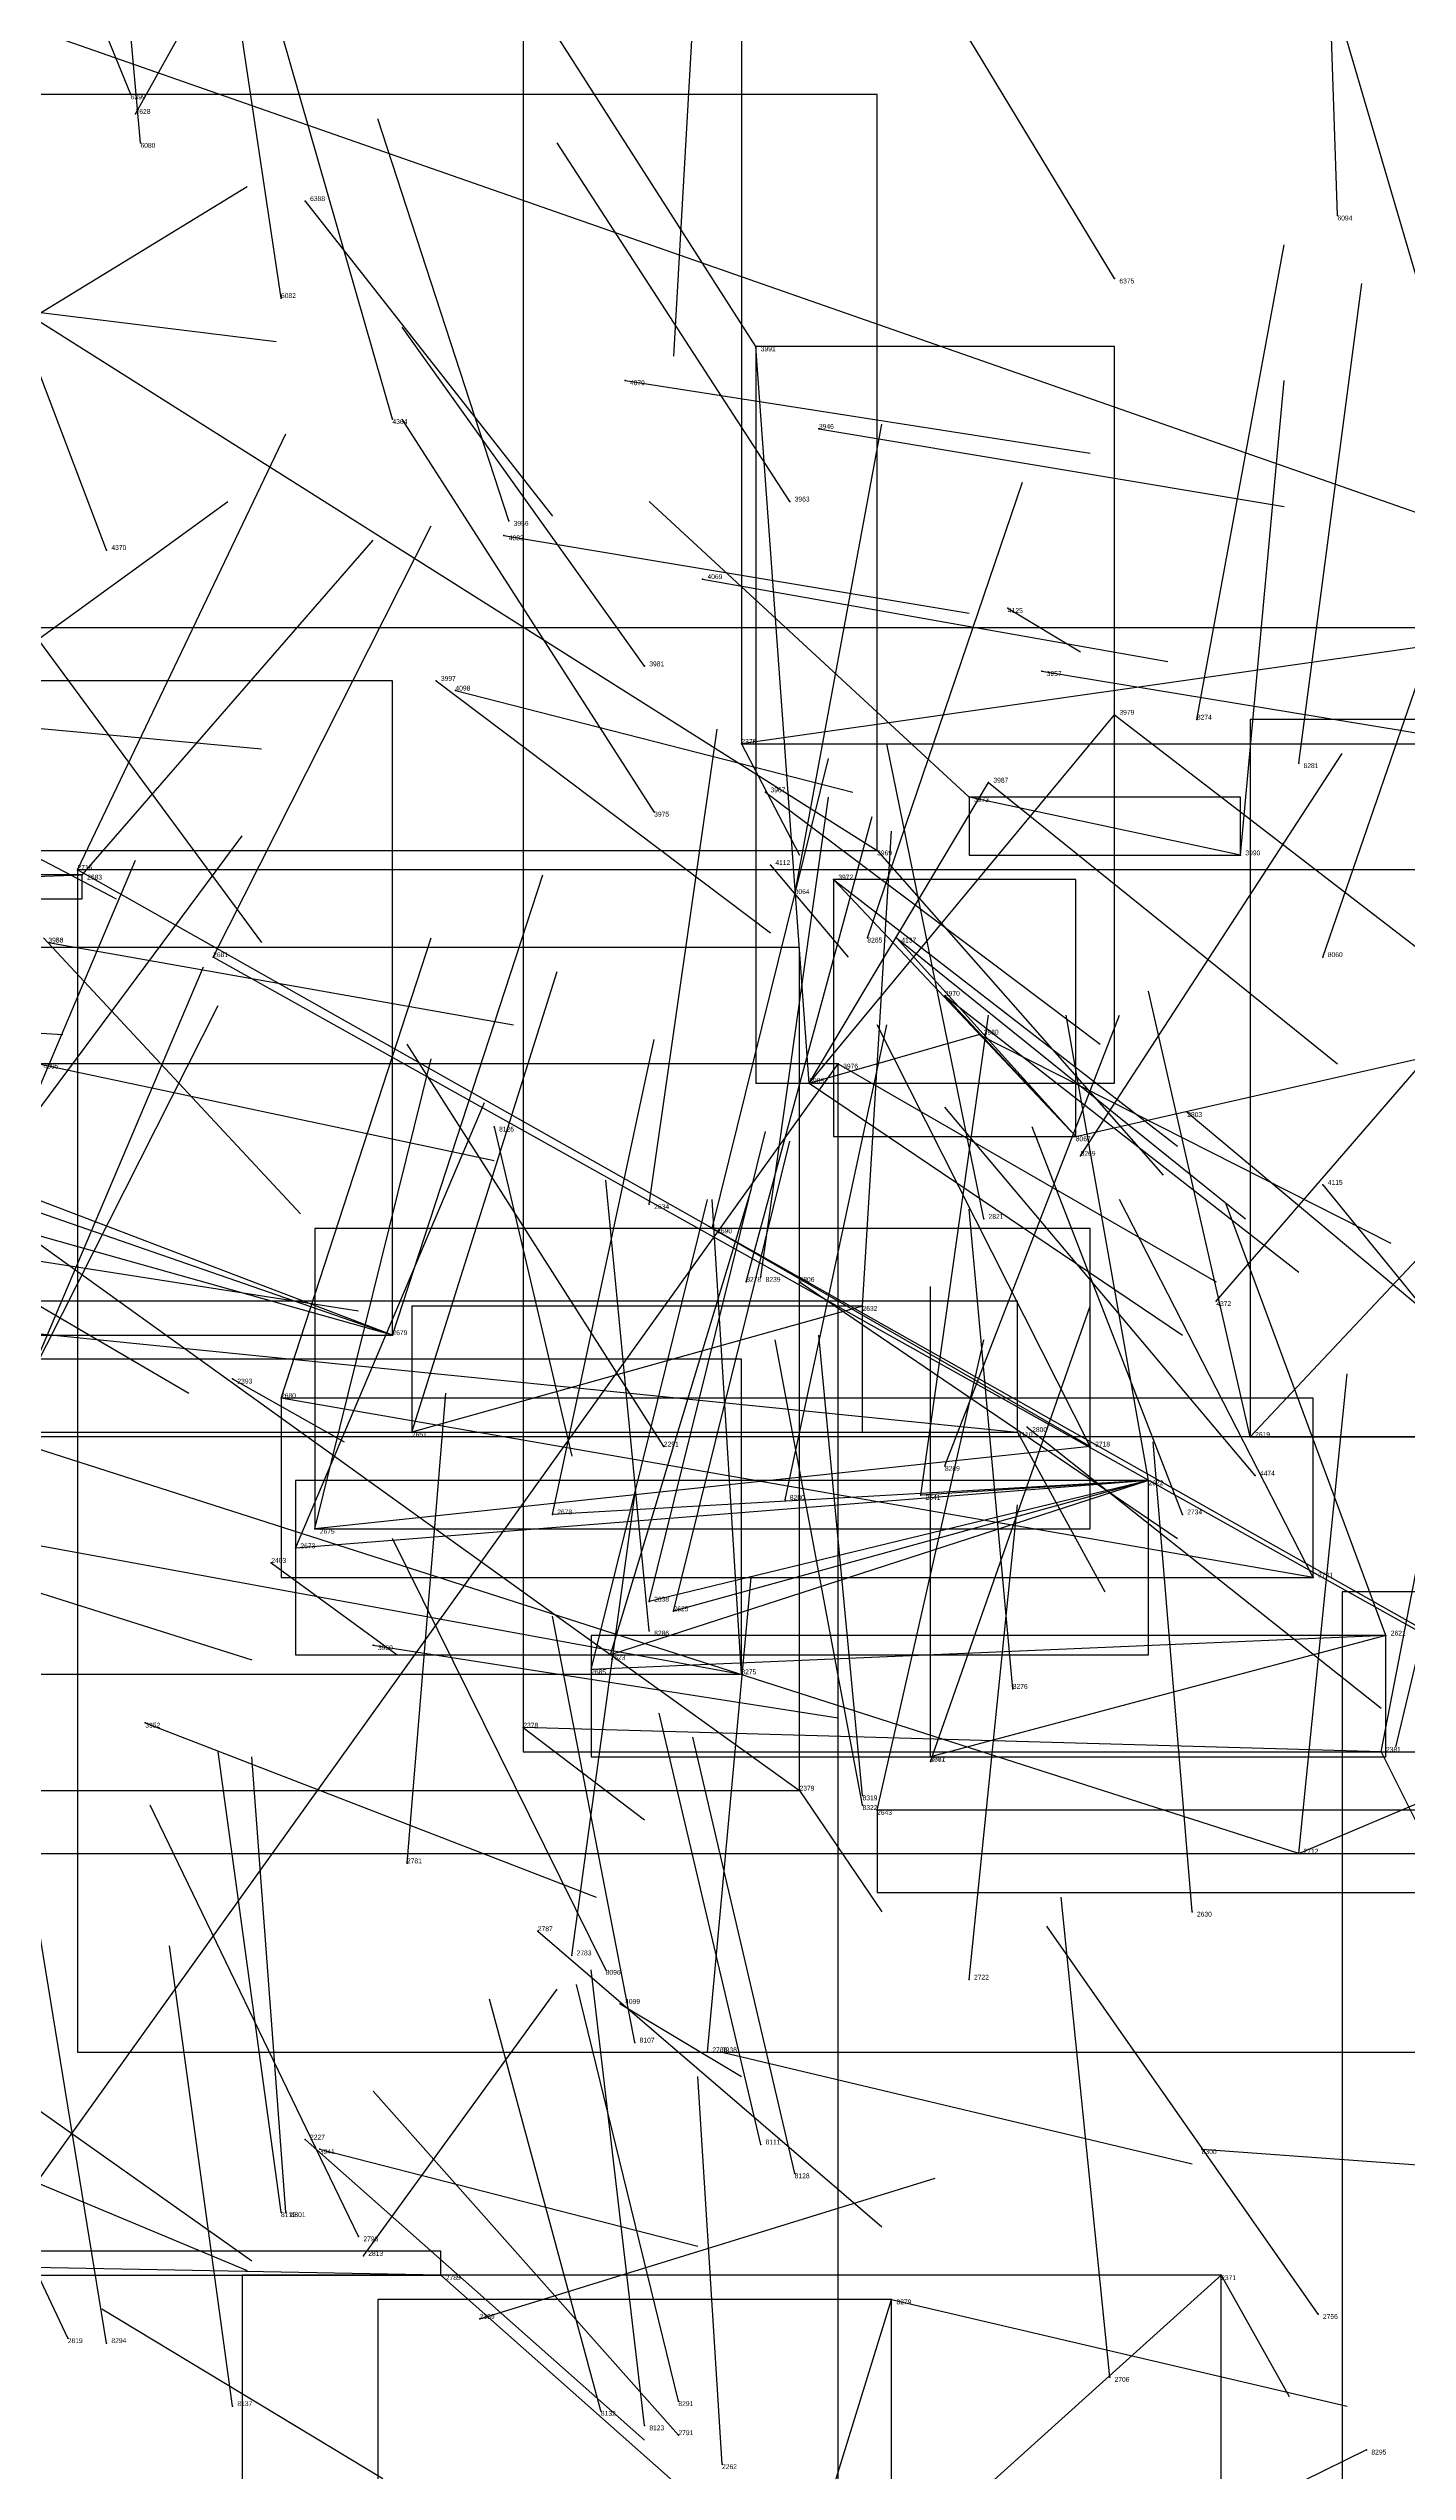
# Model space of a CAD drawing. Extents: x 59.1 to 70.8, y 600.3 to 605.1.
# Drawn here: x 67.181 to 67.461, y 603.431 to 603.931 of the extents above; entities that cross this region are included whole.
import ezdxf

# ---------------------------------------------------------------- set-up
doc = ezdxf.new("R2010")
doc.units = 0
for name, color, linetype in [('Clients', 3, 'CONTINUOUS'), ('Facilities', 3, 'CONTINUOUS'), ('Facilities_lines', 3, 'CONTINUOUS'), ('Min_max_boxes', 1, 'CONTINUOUS'), ('Normals', 1, 'CONTINUOUS'), ('Source_points', 5, 'CONTINUOUS'), ('Text', 3, 'CONTINUOUS')]:
    doc.layers.add(name, color=color, linetype=linetype)

msp = doc.modelspace()

# ---------------------------------------------------------------- linework, layer by layer
at = {"layer": 'Clients', "color": 5}
for p in [(67.327, 603.87, 458.133), (67.401, 603.794, 458.379), (67.324, 603.788, 448.491), (67.371, 603.777, 458.216), (67.375, 603.78, 458.316), (67.352, 603.766, 458.126), (67.187, 603.762, 451.668), (67.188, 603.761, 451.517), (67.343, 603.76, 458.215), (67.356, 603.748, 458.277), (67.215, 603.744, 451.6), (67.366, 603.736, 458.344), (67.373, 603.728, 458.411), (67.344, 603.722, 458.306), (67.318, 603.688, 451.539), (67.229, 603.653, 451.554), (67.256, 603.646, 451.485), (67.381, 603.646, 455.786), (67.429, 603.645, 451.361), (67.361, 603.633, 451.491), (67.236, 603.626, 451.613), (67.285, 603.629, 451.535), (67.232, 603.622, 451.552), (67.305, 603.611, 451.466), (67.31, 603.609, 451.493), (67.297, 603.6, 451.458), (67.293, 603.597, 451.522), (67.324, 603.596, 458.875), (67.279, 603.585, 448.497), (67.363, 603.579, 451.392), (67.336, 603.572, 448.457), (67.352, 603.568, 451.452), (67.423, 603.472, 448.447), (67.355, 603.467, 458.519)]:
    msp.add_point(p, dxfattribs=at)
at = {"layer": 'Facilities', "color": 3}
for p in [(67.198, 603.922, 458.057), (67.199, 603.918, 461.597), (67.2, 603.912, 457.86), (67.234, 603.9, 458.154), (67.447, 603.897, 457.716), (67.229, 603.88, 457.916), (67.401, 603.884, 458.188), (67.3, 603.863, 455.145), (67.252, 603.855, 457.975), (67.34, 603.853, 454.955), (67.334, 603.838, 458.075), (67.275, 603.831, 455.132), (67.276, 603.834, 458.036), (67.193, 603.828, 457.966), (67.316, 603.822, 455.109), (67.379, 603.816, 455.818), (67.261, 603.801, 458.218), (67.304, 603.804, 458.092), (67.386, 603.803, 454.803), (67.265, 603.799, 455.652), (67.418, 603.793, 458.643), (67.439, 603.784, 458.736), (67.329, 603.778, 458.15), (67.306, 603.774, 458.402), (67.427, 603.765, 458.438), (67.33, 603.763, 455.833), (67.335, 603.757, 458.496), (67.35, 603.748, 458.585), (67.444, 603.744, 458.498), (67.338, 603.718, 458.366), (67.416, 603.712, 452.311), (67.273, 603.709, 462.153), (67.393, 603.707, 458.473), (67.394, 603.703, 458.543), (67.444, 603.697, 455.793), (67.305, 603.693, 451.47), (67.374, 603.69, 449.051), (67.325, 603.677, 458.674), (67.328, 603.678, 458.755), (67.336, 603.677, 452.3), (67.349, 603.672, 451.45), (67.422, 603.673, 457.54), (67.252, 603.666, 451.606), (67.219, 603.657, 448.512), (67.383, 603.647, 452.012), (67.308, 603.643, 453.176), (67.396, 603.643, 451.937), (67.366, 603.639, 458.66), (67.408, 603.636, 451.338), (67.43, 603.637, 453.264), (67.333, 603.632, 458.761), (67.415, 603.629, 451.867), (67.227, 603.619, 448.531), (67.442, 603.616, 451.798), (67.305, 603.605, 458.95), (67.248, 603.602, 454.8), (67.457, 603.604, 451.274), (67.38, 603.593, 458.821), (67.201, 603.586, 454.737), (67.456, 603.58, 448.463), (67.363, 603.578, 457.54), (67.349, 603.571, 458.933), (67.349, 603.569, 458.86), (67.255, 603.557, 452.154), (67.439, 603.559, 451.636), (67.417, 603.547, 451.385), (67.282, 603.543, 452.471), (67.289, 603.538, 452.085), (67.296, 603.535, 459.558), (67.371, 603.533, 451.788), (67.299, 603.528, 455.638), (67.302, 603.52, 459.05), (67.317, 603.518, 452.016), (67.32, 603.518, 454.617), (67.234, 603.5, 452.537), (67.237, 603.498, 454.776), (67.328, 603.499, 459.037), (67.419, 603.498, 461.396), (67.335, 603.493, 459.103), (67.229, 603.485, 459.372), (67.23, 603.485, 459.272), (67.245, 603.48, 452.252), (67.246, 603.476, 449.263), (67.262, 603.472, 452.468), (67.27, 603.463, 448.986), (67.443, 603.464, 451.954), (67.185, 603.459, 452.544), (67.193, 603.458, 459.43), (67.4, 603.451, 451.965), (67.219, 603.445, 459.399), (67.311, 603.446, 459.164), (67.295, 603.444, 459.248), (67.304, 603.441, 459.346), (67.311, 603.439, 452.24), (67.453, 603.436, 461.679), (67.32, 603.433, 449.58)]:
    msp.add_point(p, dxfattribs=at)
at = {"layer": 'Facilities_lines', "color": 3}
for p, q in [((67.456, 603.58, 448.463), (67.549, 604.06, 448.599)), ((67.531, 603.812, 448.486), (67.139, 603.949, 448.503)), ((67.105, 603.922, 457.726), (67.352, 603.766, 458.126)), ((67.338, 603.718, 458.366), (67.327, 603.87, 458.133)), ((67.541, 603.819, 448.504), (67.324, 603.788, 448.491)), ((67.252, 603.666, 451.606), (66.862, 603.801, 451.964)), ((67.338, 603.718, 458.366), (67.401, 603.794, 458.379)), ((67.568, 603.793, 451.843), (67.429, 603.645, 451.361)), ((67.338, 603.718, 458.366), (67.375, 603.78, 458.316)), ((67.427, 603.765, 458.438), (67.371, 603.777, 458.216)), ((67.052, 603.756, 451.74), (67.188, 603.761, 451.517)), ((67.619, 603.518, 451.508), (67.187, 603.762, 451.668)), ((67.393, 603.707, 458.473), (67.343, 603.76, 458.215)), ((67.252, 603.666, 451.606), (67.021, 603.754, 451.765)), ((67.094, 603.746, 448.575), (67.336, 603.572, 448.457)), ((67.393, 603.707, 458.473), (67.356, 603.748, 458.277)), ((67.619, 603.518, 451.508), (67.215, 603.744, 451.6)), ((67.393, 603.707, 458.473), (67.366, 603.736, 458.344)), ((67.338, 603.718, 458.366), (67.373, 603.728, 458.411)), ((67.106, 603.39, 458.245), (67.344, 603.722, 458.306)), ((67.252, 603.666, 451.606), (67.163, 603.691, 451.615)), ((67.396, 603.643, 451.937), (67.318, 603.688, 451.539)), ((67.112, 603.673, 455.815), (67.381, 603.646, 455.786)), ((67.349, 603.672, 451.45), (67.256, 603.646, 451.485)), ((66.97, 603.661, 458.868), (67.324, 603.596, 458.875)), ((67.442, 603.616, 451.798), (67.229, 603.653, 451.554)), ((67.439, 603.559, 451.636), (67.171, 603.645, 451.617)), ((67.396, 603.643, 451.937), (67.236, 603.626, 451.613)), ((67.408, 603.636, 451.338), (67.232, 603.622, 451.552)), ((67.408, 603.636, 451.338), (67.285, 603.629, 451.535)), ((67.408, 603.636, 451.338), (67.297, 603.6, 451.458)), ((67.408, 603.636, 451.338), (67.305, 603.611, 451.466)), ((67.408, 603.636, 451.338), (67.31, 603.609, 451.493)), ((67.408, 603.636, 451.338), (67.361, 603.633, 451.491)), ((67.439, 603.559, 451.636), (67.583, 603.62, 451.064)), ((67.457, 603.604, 451.274), (67.293, 603.597, 451.522)), ((67.457, 603.604, 451.274), (67.363, 603.579, 451.392)), ((67.456, 603.58, 448.463), (67.279, 603.585, 448.497)), ((67.526, 603.568, 451.212), (67.352, 603.568, 451.452)), ((67.262, 603.472, 452.468), (66.997, 603.477, 452.678)), ((67.221, 603.29, 448.447), (67.423, 603.472, 448.447)), ((67.249, 603.125, 458.455), (67.355, 603.467, 458.519))]:
    msp.add_line(p, q, dxfattribs=at)
at = {"layer": 'Min_max_boxes', "color": 1}
for p, q in [((67.324, 604.136, 448.491), (67.324, 603.788, 448.491)), ((67.324, 604.136, 448.604), (67.324, 603.788, 448.604)), ((67.279, 604.06, 448.463), (67.279, 603.58, 448.463)), ((67.279, 604.06, 448.599), (67.279, 603.58, 448.599)), ((67.352, 603.922, 457.726), (67.105, 603.922, 457.726)), ((67.352, 603.922, 458.126), (67.105, 603.922, 458.126)), ((67.352, 603.766, 457.726), (67.352, 603.922, 457.726)), ((67.352, 603.766, 458.126), (67.352, 603.922, 458.126)), ((67.352, 603.922, 457.726), (67.352, 603.922, 458.126)), ((67.401, 603.87, 458.133), (67.327, 603.87, 458.133)), ((67.327, 603.87, 458.133), (67.327, 603.718, 458.133)), ((67.401, 603.87, 458.411), (67.327, 603.87, 458.411)), ((67.327, 603.87, 458.411), (67.327, 603.718, 458.411)), ((67.327, 603.87, 458.133), (67.327, 603.87, 458.411)), ((67.401, 603.718, 458.133), (67.401, 603.87, 458.133)), ((67.401, 603.718, 458.411), (67.401, 603.87, 458.411)), ((67.401, 603.87, 458.133), (67.401, 603.87, 458.411)), ((67.139, 603.812, 448.486), (67.682, 603.812, 448.486)), ((67.139, 603.812, 448.595), (67.682, 603.812, 448.595)), ((67.252, 603.801, 451.606), (66.862, 603.801, 451.606)), ((67.252, 603.801, 451.964), (66.862, 603.801, 451.964)), ((67.252, 603.666, 451.606), (67.252, 603.801, 451.606)), ((67.252, 603.666, 451.964), (67.252, 603.801, 451.964)), ((67.252, 603.801, 451.606), (67.252, 603.801, 451.964)), ((67.568, 603.793, 451.361), (67.429, 603.793, 451.361)), ((67.429, 603.793, 451.361), (67.429, 603.645, 451.361)), ((67.568, 603.793, 451.843), (67.429, 603.793, 451.843)), ((67.429, 603.793, 451.843), (67.429, 603.645, 451.843)), ((67.429, 603.793, 451.361), (67.429, 603.793, 451.843)), ((67.324, 603.788, 448.491), (67.573, 603.788, 448.491)), ((67.324, 603.788, 448.604), (67.573, 603.788, 448.604)), ((67.324, 603.788, 448.491), (67.324, 603.788, 448.604)), ((67.427, 603.777, 458.216), (67.371, 603.777, 458.216)), ((67.371, 603.777, 458.216), (67.371, 603.765, 458.216)), ((67.427, 603.777, 458.438), (67.371, 603.777, 458.438)), ((67.371, 603.777, 458.438), (67.371, 603.765, 458.438)), ((67.371, 603.777, 458.216), (67.371, 603.777, 458.438)), ((67.427, 603.765, 458.216), (67.427, 603.777, 458.216)), ((67.427, 603.765, 458.438), (67.427, 603.777, 458.438)), ((67.427, 603.777, 458.216), (67.427, 603.777, 458.438)), ((67.105, 603.766, 457.726), (67.352, 603.766, 457.726)), ((67.105, 603.766, 458.126), (67.352, 603.766, 458.126)), ((67.352, 603.766, 457.726), (67.352, 603.766, 458.126)), ((67.371, 603.765, 458.216), (67.427, 603.765, 458.216)), ((67.371, 603.765, 458.438), (67.427, 603.765, 458.438)), ((67.371, 603.765, 458.216), (67.371, 603.765, 458.438)), ((67.427, 603.765, 458.216), (67.427, 603.765, 458.438)), ((67.188, 603.761, 451.517), (67.052, 603.761, 451.517)), ((67.188, 603.761, 451.74), (67.052, 603.761, 451.74)), ((67.619, 603.762, 451.508), (67.187, 603.762, 451.508)), ((67.187, 603.762, 451.508), (67.187, 603.518, 451.508)), ((67.619, 603.762, 451.668), (67.187, 603.762, 451.668)), ((67.187, 603.762, 451.668), (67.187, 603.518, 451.668)), ((67.187, 603.762, 451.508), (67.187, 603.762, 451.668)), ((67.188, 603.756, 451.517), (67.188, 603.761, 451.517)), ((67.188, 603.756, 451.74), (67.188, 603.761, 451.74)), ((67.188, 603.761, 451.517), (67.188, 603.761, 451.74)), ((67.393, 603.76, 458.215), (67.343, 603.76, 458.215)), ((67.343, 603.76, 458.215), (67.343, 603.707, 458.215)), ((67.393, 603.76, 458.473), (67.343, 603.76, 458.473)), ((67.343, 603.76, 458.473), (67.343, 603.707, 458.473)), ((67.343, 603.76, 458.215), (67.343, 603.76, 458.473)), ((67.393, 603.707, 458.215), (67.393, 603.76, 458.215)), ((67.393, 603.707, 458.473), (67.393, 603.76, 458.473)), ((67.393, 603.76, 458.215), (67.393, 603.76, 458.473)), ((67.052, 603.756, 451.517), (67.188, 603.756, 451.517)), ((67.052, 603.756, 451.74), (67.188, 603.756, 451.74)), ((67.188, 603.756, 451.517), (67.188, 603.756, 451.74)), ((67.336, 603.746, 448.457), (67.094, 603.746, 448.457)), ((67.336, 603.746, 448.575), (67.094, 603.746, 448.575)), ((67.336, 603.572, 448.457), (67.336, 603.746, 448.457)), ((67.336, 603.572, 448.575), (67.336, 603.746, 448.575)), ((67.336, 603.746, 448.457), (67.336, 603.746, 448.575)), ((67.344, 603.722, 458.245), (67.106, 603.722, 458.245)), ((67.344, 603.722, 458.306), (67.106, 603.722, 458.306)), ((67.344, 603.39, 458.245), (67.344, 603.722, 458.245)), ((67.344, 603.39, 458.306), (67.344, 603.722, 458.306)), ((67.344, 603.722, 458.245), (67.344, 603.722, 458.306)), ((67.327, 603.718, 458.133), (67.401, 603.718, 458.133)), ((67.327, 603.718, 458.411), (67.401, 603.718, 458.411)), ((67.327, 603.718, 458.133), (67.327, 603.718, 458.411)), ((67.401, 603.718, 458.133), (67.401, 603.718, 458.411)), ((67.343, 603.707, 458.215), (67.393, 603.707, 458.215)), ((67.343, 603.707, 458.473), (67.393, 603.707, 458.473)), ((67.343, 603.707, 458.215), (67.343, 603.707, 458.473)), ((67.393, 603.707, 458.215), (67.393, 603.707, 458.473)), ((67.396, 603.688, 451.539), (67.236, 603.688, 451.539)), ((67.236, 603.688, 451.539), (67.236, 603.626, 451.539)), ((67.396, 603.688, 451.937), (67.236, 603.688, 451.937)), ((67.236, 603.688, 451.937), (67.236, 603.626, 451.937)), ((67.236, 603.688, 451.539), (67.236, 603.688, 451.937)), ((67.396, 603.626, 451.539), (67.396, 603.688, 451.539)), ((67.396, 603.626, 451.937), (67.396, 603.688, 451.937)), ((67.396, 603.688, 451.539), (67.396, 603.688, 451.937)), ((67.381, 603.673, 455.786), (67.112, 603.673, 455.786)), ((67.381, 603.673, 455.815), (67.112, 603.673, 455.815)), ((67.349, 603.672, 451.45), (67.256, 603.672, 451.45)), ((67.256, 603.672, 451.45), (67.256, 603.646, 451.45)), ((67.349, 603.672, 451.485), (67.256, 603.672, 451.485)), ((67.256, 603.672, 451.485), (67.256, 603.646, 451.485)), ((67.256, 603.672, 451.45), (67.256, 603.672, 451.485)), ((67.349, 603.646, 451.45), (67.349, 603.672, 451.45)), ((67.349, 603.646, 451.485), (67.349, 603.672, 451.485)), ((67.349, 603.672, 451.45), (67.349, 603.672, 451.485)), ((67.381, 603.646, 455.786), (67.381, 603.673, 455.786)), ((67.381, 603.646, 455.815), (67.381, 603.673, 455.815)), ((67.381, 603.673, 455.786), (67.381, 603.673, 455.815)), ((66.862, 603.666, 451.606), (67.252, 603.666, 451.606)), ((66.862, 603.666, 451.964), (67.252, 603.666, 451.964)), ((67.252, 603.666, 451.606), (67.252, 603.666, 451.964)), ((67.324, 603.661, 458.868), (66.97, 603.661, 458.868)), ((67.324, 603.661, 458.875), (66.97, 603.661, 458.875)), ((67.324, 603.596, 458.868), (67.324, 603.661, 458.868)), ((67.324, 603.596, 458.875), (67.324, 603.661, 458.875)), ((67.324, 603.661, 458.868), (67.324, 603.661, 458.875)), ((67.442, 603.653, 451.554), (67.229, 603.653, 451.554)), ((67.229, 603.653, 451.554), (67.229, 603.616, 451.554)), ((67.442, 603.653, 451.798), (67.229, 603.653, 451.798)), ((67.229, 603.653, 451.798), (67.229, 603.616, 451.798)), ((67.229, 603.653, 451.554), (67.229, 603.653, 451.798)), ((67.442, 603.616, 451.554), (67.442, 603.653, 451.554)), ((67.442, 603.616, 451.798), (67.442, 603.653, 451.798)), ((67.442, 603.653, 451.554), (67.442, 603.653, 451.798)), ((67.112, 603.646, 455.786), (67.381, 603.646, 455.786)), ((67.112, 603.646, 455.815), (67.381, 603.646, 455.815)), ((67.583, 603.645, 451.064), (67.171, 603.645, 451.064)), ((67.583, 603.645, 451.636), (67.171, 603.645, 451.636)), ((67.256, 603.646, 451.45), (67.349, 603.646, 451.45)), ((67.256, 603.646, 451.485), (67.349, 603.646, 451.485)), ((67.256, 603.646, 451.45), (67.256, 603.646, 451.485)), ((67.349, 603.646, 451.45), (67.349, 603.646, 451.485)), ((67.381, 603.646, 455.786), (67.381, 603.646, 455.815)), ((67.429, 603.645, 451.361), (67.568, 603.645, 451.361)), ((67.429, 603.645, 451.843), (67.568, 603.645, 451.843)), ((67.429, 603.645, 451.361), (67.429, 603.645, 451.843)), ((67.408, 603.636, 451.338), (67.232, 603.636, 451.338)), ((67.232, 603.636, 451.338), (67.232, 603.6, 451.338)), ((67.408, 603.636, 451.552), (67.232, 603.636, 451.552)), ((67.232, 603.636, 451.552), (67.232, 603.6, 451.552)), ((67.232, 603.636, 451.338), (67.232, 603.636, 451.552)), ((67.408, 603.6, 451.338), (67.408, 603.636, 451.338)), ((67.408, 603.6, 451.552), (67.408, 603.636, 451.552)), ((67.408, 603.636, 451.338), (67.408, 603.636, 451.552)), ((67.236, 603.626, 451.539), (67.396, 603.626, 451.539)), ((67.236, 603.626, 451.937), (67.396, 603.626, 451.937)), ((67.236, 603.626, 451.539), (67.236, 603.626, 451.937)), ((67.396, 603.626, 451.539), (67.396, 603.626, 451.937)), ((67.229, 603.616, 451.554), (67.442, 603.616, 451.554)), ((67.229, 603.616, 451.798), (67.442, 603.616, 451.798)), ((67.229, 603.616, 451.554), (67.229, 603.616, 451.798)), ((67.442, 603.616, 451.554), (67.442, 603.616, 451.798)), ((67.642, 603.613, 448.416), (67.448, 603.613, 448.416)), ((67.448, 603.613, 448.416), (67.448, 603.359, 448.416)), ((67.642, 603.613, 448.453), (67.448, 603.613, 448.453)), ((67.448, 603.613, 448.453), (67.448, 603.359, 448.453)), ((67.448, 603.613, 448.416), (67.448, 603.613, 448.453)), ((67.232, 603.6, 451.338), (67.408, 603.6, 451.338)), ((67.232, 603.6, 451.552), (67.408, 603.6, 451.552)), ((67.232, 603.6, 451.338), (67.232, 603.6, 451.552)), ((67.457, 603.604, 451.274), (67.293, 603.604, 451.274)), ((67.293, 603.604, 451.274), (67.293, 603.579, 451.274)), ((67.457, 603.604, 451.522), (67.293, 603.604, 451.522)), ((67.293, 603.604, 451.522), (67.293, 603.579, 451.522)), ((67.293, 603.604, 451.274), (67.293, 603.604, 451.522)), ((67.408, 603.6, 451.338), (67.408, 603.6, 451.552)), ((67.457, 603.579, 451.274), (67.457, 603.604, 451.274)), ((67.457, 603.579, 451.522), (67.457, 603.604, 451.522)), ((67.457, 603.604, 451.274), (67.457, 603.604, 451.522)), ((66.97, 603.596, 458.868), (67.324, 603.596, 458.868)), ((66.97, 603.596, 458.875), (67.324, 603.596, 458.875)), ((67.324, 603.596, 458.868), (67.324, 603.596, 458.875)), ((67.279, 603.58, 448.463), (67.549, 603.58, 448.463)), ((67.279, 603.58, 448.599), (67.549, 603.58, 448.599)), ((67.279, 603.58, 448.463), (67.279, 603.58, 448.599)), ((67.293, 603.579, 451.274), (67.457, 603.579, 451.274)), ((67.293, 603.579, 451.522), (67.457, 603.579, 451.522)), ((67.293, 603.579, 451.274), (67.293, 603.579, 451.522)), ((67.457, 603.579, 451.274), (67.457, 603.579, 451.522)), ((67.094, 603.572, 448.457), (67.336, 603.572, 448.457)), ((67.094, 603.572, 448.575), (67.336, 603.572, 448.575)), ((67.336, 603.572, 448.457), (67.336, 603.572, 448.575)), ((67.526, 603.568, 451.212), (67.352, 603.568, 451.212)), ((67.352, 603.568, 451.212), (67.352, 603.551, 451.212)), ((67.526, 603.568, 451.452), (67.352, 603.568, 451.452)), ((67.352, 603.568, 451.452), (67.352, 603.551, 451.452)), ((67.352, 603.568, 451.212), (67.352, 603.568, 451.452)), ((67.171, 603.559, 451.064), (67.583, 603.559, 451.064)), ((67.171, 603.559, 451.636), (67.583, 603.559, 451.636)), ((67.352, 603.551, 451.212), (67.526, 603.551, 451.212)), ((67.352, 603.551, 451.452), (67.526, 603.551, 451.452)), ((67.352, 603.551, 451.212), (67.352, 603.551, 451.452)), ((67.187, 603.518, 451.508), (67.619, 603.518, 451.508)), ((67.187, 603.518, 451.668), (67.619, 603.518, 451.668)), ((67.187, 603.518, 451.508), (67.187, 603.518, 451.668)), ((67.262, 603.477, 452.468), (66.997, 603.477, 452.468)), ((67.262, 603.477, 452.678), (66.997, 603.477, 452.678)), ((67.262, 603.472, 452.468), (67.262, 603.477, 452.468)), ((67.262, 603.472, 452.678), (67.262, 603.477, 452.678)), ((67.262, 603.477, 452.468), (67.262, 603.477, 452.678)), ((66.997, 603.472, 452.468), (67.262, 603.472, 452.468)), ((66.997, 603.472, 452.678), (67.262, 603.472, 452.678)), ((67.423, 603.472, 448.447), (67.221, 603.472, 448.447)), ((67.221, 603.472, 448.447), (67.221, 603.29, 448.447)), ((67.423, 603.472, 448.447), (67.221, 603.472, 448.447)), ((67.221, 603.472, 448.447), (67.221, 603.29, 448.447)), ((67.221, 603.472, 448.447), (67.221, 603.472, 448.447)), ((67.262, 603.472, 452.468), (67.262, 603.472, 452.678)), ((67.423, 603.29, 448.447), (67.423, 603.472, 448.447)), ((67.423, 603.29, 448.447), (67.423, 603.472, 448.447)), ((67.423, 603.472, 448.447), (67.423, 603.472, 448.447)), ((67.355, 603.467, 458.455), (67.249, 603.467, 458.455)), ((67.249, 603.467, 458.455), (67.249, 603.125, 458.455)), ((67.355, 603.467, 458.519), (67.249, 603.467, 458.519)), ((67.249, 603.467, 458.519), (67.249, 603.125, 458.519)), ((67.249, 603.467, 458.455), (67.249, 603.467, 458.519)), ((67.355, 603.125, 458.455), (67.355, 603.467, 458.455)), ((67.355, 603.125, 458.519), (67.355, 603.467, 458.519)), ((67.355, 603.467, 458.455), (67.355, 603.467, 458.519))]:
    msp.add_line(p, q, dxfattribs=at)
at = {"layer": 'Normals', "color": 1}
for p, q in [((67.2, 603.912, 457.86), (67.192, 604.002, 457.904)), ((67.199, 603.918, 461.597), (67.247, 604.004, 461.615)), ((67.198, 603.922, 458.057), (67.167, 603.998, 458.114)), ((67.447, 603.897, 457.716), (67.444, 603.985, 457.763)), ((67.229, 603.88, 457.916), (67.216, 603.967, 457.963)), ((67.401, 603.884, 458.188), (67.355, 603.96, 458.234)), ((67.327, 603.87, 458.133), (67.279, 603.945, 458.18)), ((67.314, 603.938, 451.862), (67.31, 603.868, 451.933)), ((67.252, 603.855, 457.975), (67.229, 603.935, 458.03)), ((67.476, 603.841, 459.003), (67.449, 603.933, 459.031)), ((67.276, 603.834, 458.036), (67.249, 603.917, 458.085)), ((67.334, 603.838, 458.075), (67.286, 603.912, 458.122)), ((67.193, 603.828, 457.966), (67.163, 603.907, 458.019)), ((67.15, 603.859, 451.377), (67.222, 603.903, 451.431)), ((67.234, 603.9, 458.154), (67.285, 603.835, 458.097)), ((67.418, 603.793, 458.643), (67.436, 603.891, 458.649)), ((67.155, 603.88, 449.035), (67.228, 603.871, 448.967)), ((67.439, 603.784, 458.736), (67.452, 603.883, 458.738)), ((67.304, 603.804, 458.092), (67.254, 603.874, 458.143)), ((67.3, 603.863, 455.145), (67.396, 603.848, 455.169)), ((67.427, 603.765, 458.438), (67.436, 603.863, 458.458)), ((67.306, 603.774, 458.402), (67.254, 603.855, 458.43)), ((67.187, 603.762, 451.668), (67.23, 603.852, 451.672)), ((67.335, 603.757, 458.496), (67.353, 603.854, 458.51)), ((67.34, 603.853, 454.955), (67.436, 603.837, 454.978)), ((67.35, 603.748, 458.585), (67.382, 603.842, 458.596)), ((67.145, 603.785, 451.517), (67.218, 603.838, 451.56)), ((67.371, 603.777, 458.216), (67.305, 603.838, 458.26)), ((67.444, 603.744, 458.498), (67.476, 603.837, 458.514)), ((67.188, 603.761, 451.517), (67.248, 603.83, 451.558)), ((67.215, 603.744, 451.6), (67.26, 603.833, 451.609)), ((67.275, 603.831, 455.132), (67.371, 603.815, 455.153)), ((67.316, 603.822, 455.109), (67.412, 603.805, 455.13)), ((67.379, 603.816, 455.818), (67.394, 603.807, 455.916)), ((67.177, 603.812, 458.023), (67.225, 603.747, 457.964)), ((67.261, 603.801, 458.218), (67.33, 603.749, 458.168)), ((67.386, 603.803, 454.803), (67.483, 603.787, 454.821)), ((67.127, 603.796, 455.386), (67.225, 603.787, 455.404)), ((67.265, 603.799, 455.652), (67.347, 603.778, 455.598)), ((67.305, 603.693, 451.47), (67.319, 603.791, 451.459)), ((67.401, 603.794, 458.379), (67.475, 603.737, 458.344)), ((67.324, 603.788, 448.491), (67.336, 603.765, 448.587)), ((67.374, 603.69, 449.051), (67.354, 603.788, 449.059)), ((67.394, 603.703, 458.543), (67.448, 603.786, 458.556)), ((67.318, 603.688, 451.539), (67.342, 603.785, 451.54)), ((67.155, 603.777, 456.024), (67.195, 603.756, 456.113)), ((67.328, 603.678, 458.755), (67.342, 603.777, 458.765)), ((67.329, 603.778, 458.15), (67.398, 603.726, 458.099)), ((67.375, 603.78, 458.316), (67.447, 603.722, 458.277)), ((67.325, 603.677, 458.674), (67.351, 603.773, 458.681)), ((67.349, 603.672, 451.45), (67.355, 603.77, 451.429)), ((67.163, 603.691, 451.615), (67.221, 603.769, 451.638)), ((67.352, 603.766, 458.126), (67.411, 603.699, 458.081)), ((67.16, 603.672, 451.654), (67.199, 603.764, 451.653)), ((67.252, 603.666, 451.606), (67.283, 603.761, 451.608)), ((67.33, 603.763, 455.833), (67.346, 603.744, 455.93)), ((67.343, 603.76, 458.215), (67.414, 603.705, 458.171)), ((67.18, 603.748, 458.022), (67.233, 603.691, 457.959)), ((67.181, 603.747, 454.984), (67.277, 603.73, 455.005)), ((67.229, 603.653, 451.554), (67.26, 603.748, 451.556)), ((67.356, 603.748, 458.277), (67.428, 603.69, 458.238)), ((67.174, 603.65, 451.676), (67.213, 603.742, 451.675)), ((67.256, 603.646, 451.485), (67.286, 603.741, 451.493)), ((67.366, 603.736, 458.344), (67.439, 603.679, 458.307)), ((67.429, 603.645, 451.361), (67.408, 603.737, 451.329)), ((67.422, 603.673, 457.54), (67.479, 603.739, 457.589)), ((67.087, 603.734, 455.247), (67.184, 603.728, 455.271)), ((67.171, 603.645, 451.617), (67.216, 603.734, 451.625)), ((67.333, 603.632, 458.761), (67.354, 603.73, 458.767)), ((67.396, 603.643, 451.937), (67.352, 603.73, 451.956)), ((67.361, 603.633, 451.491), (67.375, 603.732, 451.485)), ((67.366, 603.639, 458.66), (67.402, 603.732, 458.662)), ((67.408, 603.636, 451.338), (67.391, 603.732, 451.315)), ((67.308, 603.643, 453.176), (67.255, 603.726, 453.157)), ((67.285, 603.629, 451.535), (67.306, 603.727, 451.533)), ((67.373, 603.728, 458.411), (67.458, 603.685, 458.38)), ((67.393, 603.707, 458.473), (67.49, 603.729, 458.46)), ((67.179, 603.722, 455.021), (67.273, 603.702, 455.047)), ((67.236, 603.626, 451.613), (67.26, 603.723, 451.61)), ((67.344, 603.722, 458.306), (67.422, 603.677, 458.263)), ((67.338, 603.718, 458.366), (67.415, 603.666, 458.33)), ((67.232, 603.622, 451.552), (67.271, 603.714, 451.563)), ((67.43, 603.637, 453.264), (67.366, 603.713, 453.251)), ((67.416, 603.712, 452.311), (67.49, 603.65, 452.338)), ((67.273, 603.709, 462.153), (67.289, 603.641, 462.224)), ((67.305, 603.611, 451.466), (67.329, 603.708, 451.463)), ((67.31, 603.609, 451.493), (67.334, 603.706, 451.494)), ((67.415, 603.629, 451.867), (67.384, 603.709, 451.918)), ((67.14, 603.695, 458.06), (67.21, 603.654, 458.001)), ((67.305, 603.605, 458.95), (67.296, 603.698, 458.984)), ((67.297, 603.6, 451.458), (67.326, 603.696, 451.462)), ((67.444, 603.697, 455.793), (67.466, 603.67, 455.887)), ((67.293, 603.597, 451.522), (67.317, 603.694, 451.52)), ((67.324, 603.596, 458.875), (67.318, 603.694, 458.891)), ((67.38, 603.593, 458.821), (67.371, 603.692, 458.831)), ((67.442, 603.616, 451.798), (67.402, 603.694, 451.845)), ((67.457, 603.604, 451.274), (67.424, 603.693, 451.244)), ((67.149, 603.686, 454.884), (67.245, 603.671, 454.907)), ((67.336, 603.677, 452.3), (67.414, 603.624, 452.333)), ((67.363, 603.579, 451.392), (67.363, 603.676, 451.367)), ((67.363, 603.578, 457.54), (67.396, 603.672, 457.536)), ((67.349, 603.571, 458.933), (67.34, 603.666, 458.961)), ((67.349, 603.569, 458.86), (67.331, 603.665, 458.881)), ((67.352, 603.568, 451.452), (67.374, 603.665, 451.444)), ((67.219, 603.657, 448.512), (67.242, 603.644, 448.608)), ((67.439, 603.559, 451.636), (67.449, 603.658, 451.64)), ((67.255, 603.557, 452.154), (67.263, 603.654, 452.176)), ((67.381, 603.646, 455.786), (67.399, 603.613, 455.879)), ((67.383, 603.647, 452.012), (67.456, 603.589, 452.048)), ((67.417, 603.547, 451.385), (67.409, 603.644, 451.364)), ((67.289, 603.538, 452.085), (67.302, 603.633, 452.114)), ((67.371, 603.533, 451.788), (67.381, 603.631, 451.805)), ((67.128, 603.629, 454.87), (67.223, 603.599, 454.875)), ((67.296, 603.535, 459.558), (67.252, 603.624, 459.55)), ((67.227, 603.619, 448.531), (67.253, 603.6, 448.626)), ((67.317, 603.518, 452.016), (67.326, 603.616, 452.036)), ((67.302, 603.52, 459.05), (67.285, 603.608, 459.094)), ((67.248, 603.602, 454.8), (67.344, 603.587, 454.822)), ((67.464, 603.602, 448.531), (67.459, 603.581, 448.629)), ((67.201, 603.586, 454.737), (67.294, 603.55, 454.729)), ((67.279, 603.585, 448.497), (67.304, 603.566, 448.592)), ((67.328, 603.499, 459.037), (67.307, 603.588, 459.078)), ((67.229, 603.485, 459.372), (67.216, 603.58, 459.399)), ((67.335, 603.493, 459.103), (67.314, 603.583, 459.141)), ((67.456, 603.58, 448.463), (67.469, 603.554, 448.559)), ((67.23, 603.485, 459.272), (67.223, 603.579, 459.304)), ((67.336, 603.572, 448.457), (67.353, 603.547, 448.552)), ((67.245, 603.48, 452.252), (67.202, 603.569, 452.239)), ((67.185, 603.459, 452.544), (67.143, 603.548, 452.525)), ((67.193, 603.458, 459.43), (67.178, 603.55, 459.467)), ((67.4, 603.451, 451.965), (67.39, 603.55, 451.976)), ((67.282, 603.543, 452.471), (67.353, 603.482, 452.506)), ((67.443, 603.464, 451.954), (67.387, 603.544, 451.933)), ((67.219, 603.445, 459.399), (67.206, 603.54, 459.426)), ((67.246, 603.476, 449.263), (67.286, 603.531, 449.337)), ((67.311, 603.446, 459.164), (67.29, 603.532, 459.211)), ((67.304, 603.441, 459.346), (67.293, 603.535, 459.378)), ((67.148, 603.528, 454.684), (67.223, 603.475, 454.643)), ((67.295, 603.444, 459.248), (67.272, 603.529, 459.295)), ((67.299, 603.528, 455.638), (67.324, 603.513, 455.734)), ((67.32, 603.518, 454.617), (67.417, 603.495, 454.615)), ((67.311, 603.439, 452.24), (67.248, 603.51, 452.207)), ((67.32, 603.433, 449.58), (67.315, 603.513, 449.64)), ((67.143, 603.506, 458.163), (67.222, 603.473, 458.112)), ((67.234, 603.5, 452.537), (67.304, 603.438, 452.573)), ((67.237, 603.498, 454.776), (67.315, 603.478, 454.716)), ((67.419, 603.498, 461.396), (67.515, 603.491, 461.367)), ((67.27, 603.463, 448.986), (67.364, 603.492, 449.001)), ((67.262, 603.472, 452.468), (67.332, 603.41, 452.502)), ((67.423, 603.472, 448.447), (67.437, 603.447, 448.543)), ((67.25, 603.43, 454.555), (67.192, 603.465, 454.629)), ((67.355, 603.467, 458.519), (67.449, 603.445, 458.495)), ((67.453, 603.436, 461.679), (67.394, 603.407, 461.755))]:
    msp.add_line(p, q, dxfattribs=at)
at = {"layer": 'Source_points', "color": 5}
for p in [(67.198, 603.922, 458.057), (67.199, 603.918, 461.597), (67.2, 603.912, 457.86), (67.234, 603.9, 458.154), (67.447, 603.897, 457.716), (67.229, 603.88, 457.916), (67.401, 603.884, 458.188), (67.327, 603.87, 458.133), (67.3, 603.863, 455.145), (67.252, 603.855, 457.975), (67.34, 603.853, 454.955), (67.334, 603.838, 458.075), (67.275, 603.831, 455.132), (67.276, 603.834, 458.036), (67.193, 603.828, 457.966), (67.316, 603.822, 455.109), (67.379, 603.816, 455.818), (67.261, 603.801, 458.218), (67.304, 603.804, 458.092), (67.386, 603.803, 454.803), (67.265, 603.799, 455.652), (67.401, 603.794, 458.379), (67.418, 603.793, 458.643), (67.324, 603.788, 448.491), (67.439, 603.784, 458.736), (67.329, 603.778, 458.15), (67.371, 603.777, 458.216), (67.375, 603.78, 458.316), (67.306, 603.774, 458.402), (67.352, 603.766, 458.126), (67.427, 603.765, 458.438), (67.187, 603.762, 451.668), (67.188, 603.761, 451.517), (67.33, 603.763, 455.833), (67.343, 603.76, 458.215), (67.335, 603.757, 458.496), (67.35, 603.748, 458.585), (67.356, 603.748, 458.277), (67.215, 603.744, 451.6), (67.444, 603.744, 458.498), (67.366, 603.736, 458.344), (67.373, 603.728, 458.411), (67.344, 603.722, 458.306), (67.338, 603.718, 458.366), (67.416, 603.712, 452.311), (67.273, 603.709, 462.153), (67.393, 603.707, 458.473), (67.394, 603.703, 458.543), (67.444, 603.697, 455.793), (67.305, 603.693, 451.47), (67.374, 603.69, 449.051), (67.318, 603.688, 451.539), (67.325, 603.677, 458.674), (67.328, 603.678, 458.755), (67.336, 603.677, 452.3), (67.349, 603.672, 451.45), (67.422, 603.673, 457.54), (67.252, 603.666, 451.606), (67.219, 603.657, 448.512), (67.229, 603.653, 451.554), (67.256, 603.646, 451.485), (67.381, 603.646, 455.786), (67.383, 603.647, 452.012), (67.429, 603.645, 451.361), (67.308, 603.643, 453.176), (67.396, 603.643, 451.937), (67.366, 603.639, 458.66), (67.408, 603.636, 451.338), (67.43, 603.637, 453.264), (67.333, 603.632, 458.761), (67.361, 603.633, 451.491), (67.236, 603.626, 451.613), (67.285, 603.629, 451.535), (67.415, 603.629, 451.867), (67.232, 603.622, 451.552), (67.227, 603.619, 448.531), (67.442, 603.616, 451.798), (67.305, 603.611, 451.466), (67.305, 603.605, 458.95), (67.31, 603.609, 451.493), (67.248, 603.602, 454.8), (67.297, 603.6, 451.458), (67.457, 603.604, 451.274), (67.293, 603.597, 451.522), (67.324, 603.596, 458.875), (67.38, 603.593, 458.821), (67.201, 603.586, 454.737), (67.279, 603.585, 448.497), (67.456, 603.58, 448.463), (67.363, 603.579, 451.392), (67.363, 603.578, 457.54), (67.336, 603.572, 448.457), (67.349, 603.571, 458.933), (67.349, 603.569, 458.86), (67.352, 603.568, 451.452), (67.255, 603.557, 452.154), (67.439, 603.559, 451.636), (67.417, 603.547, 451.385), (67.282, 603.543, 452.471), (67.289, 603.538, 452.085), (67.296, 603.535, 459.558), (67.371, 603.533, 451.788), (67.299, 603.528, 455.638), (67.302, 603.52, 459.05), (67.317, 603.518, 452.016), (67.32, 603.518, 454.617), (67.234, 603.5, 452.537), (67.237, 603.498, 454.776), (67.328, 603.499, 459.037), (67.419, 603.498, 461.396), (67.335, 603.493, 459.103), (67.229, 603.485, 459.372), (67.23, 603.485, 459.272), (67.245, 603.48, 452.252), (67.246, 603.476, 449.263), (67.262, 603.472, 452.468), (67.423, 603.472, 448.447), (67.355, 603.467, 458.519), (67.27, 603.463, 448.986), (67.443, 603.464, 451.954), (67.185, 603.459, 452.544), (67.193, 603.458, 459.43), (67.4, 603.451, 451.965), (67.219, 603.445, 459.399), (67.311, 603.446, 459.164), (67.295, 603.444, 459.248), (67.304, 603.441, 459.346), (67.311, 603.439, 452.24), (67.453, 603.436, 461.679), (67.32, 603.433, 449.58)]:
    msp.add_point(p, dxfattribs=at)

# ---------------------------------------------------------------- texts
at = {"layer": 'Text', "color": 3}
for s, p in [('6399', (67.198, 603.921, 458.057)), ('7628', (67.199, 603.918, 461.597)), ('6080', (67.2, 603.911, 457.86)), ('6388', (67.235, 603.9, 458.154)), ('6094', (67.447, 603.896, 457.716)), ('6082', (67.229, 603.88, 457.916)), ('6375', (67.402, 603.883, 458.188)), ('3991', (67.328, 603.869, 458.133)), ('4079', (67.301, 603.862, 455.145)), ('4364', (67.252, 603.854, 457.975)), ('3946', (67.34, 603.853, 454.955)), ('3963', (67.335, 603.838, 458.075)), ('4083', (67.276, 603.83, 455.132)), ('3956', (67.277, 603.833, 458.036)), ('4370', (67.194, 603.828, 457.966)), ('4069', (67.317, 603.822, 455.109)), ('4125', (67.379, 603.815, 455.818)), ('3981', (67.305, 603.804, 458.092)), ('3997', (67.262, 603.801, 458.218)), ('4098', (67.265, 603.799, 455.652)), ('3957', (67.387, 603.802, 454.803)), ('3979', (67.402, 603.794, 458.379)), ('8274', (67.418, 603.793, 458.643)), ('2376', (67.324, 603.788, 448.491)), ('3987', (67.376, 603.78, 458.316)), ('8281', (67.44, 603.783, 458.736)), ('3967', (67.33, 603.778, 458.15)), ('3973', (67.372, 603.776, 458.216)), ('3975', (67.306, 603.773, 458.402)), ('3969', (67.352, 603.765, 458.126)), ('3990', (67.428, 603.765, 458.438)), ('2716', (67.187, 603.762, 451.668)), ('2683', (67.189, 603.76, 451.517)), ('4112', (67.331, 603.763, 455.833)), ('3972', (67.344, 603.76, 458.215)), ('8064', (67.335, 603.757, 458.496)), ('3950', (67.181, 603.747, 458.022)), ('3986', (67.181, 603.747, 454.984)), ('2681', (67.215, 603.744, 451.6)), ('8265', (67.35, 603.747, 458.585)), ('4137', (67.357, 603.747, 458.277)), ('8060', (67.445, 603.744, 458.498)), ('3970', (67.366, 603.736, 458.344)), ('3980', (67.374, 603.728, 458.411)), ('4095', (67.18, 603.721, 455.021)), ('3976', (67.345, 603.721, 458.306)), ('3985', (67.338, 603.718, 458.366)), ('2803', (67.416, 603.711, 452.311)), ('8126', (67.274, 603.708, 462.153)), ('8067', (67.393, 603.706, 458.473)), ('8269', (67.394, 603.703, 458.543)), ('4115', (67.445, 603.697, 455.793)), ('2634', (67.306, 603.692, 451.47)), ('2821', (67.375, 603.69, 449.051)), ('2690', (67.319, 603.687, 451.539)), ('8278', (67.325, 603.677, 458.674)), ('8239', (67.329, 603.677, 458.755)), ('2806', (67.336, 603.677, 452.3)), ('2632', (67.349, 603.671, 451.45)), ('4372', (67.422, 603.672, 457.54)), ('2679', (67.252, 603.666, 451.606)), ('2393', (67.22, 603.656, 448.512)), ('2680', (67.229, 603.653, 451.554)), ('2651', (67.256, 603.645, 451.485)), ('4110', (67.381, 603.645, 455.786)), ('2800', (67.384, 603.646, 452.012)), ('2619', (67.43, 603.645, 451.361)), ('2291', (67.308, 603.643, 453.176)), ('2718', (67.397, 603.643, 451.937)), ('8289', (67.366, 603.638, 458.66)), ('2622', (67.408, 603.635, 451.338)), ('4474', (67.431, 603.637, 453.264)), ('2678', (67.286, 603.629, 451.535)), ('8280', (67.334, 603.632, 458.761)), ('2641', (67.362, 603.632, 451.491)), ('2734', (67.416, 603.629, 451.867)), ('2675', (67.237, 603.625, 451.613)), ('2403', (67.227, 603.619, 448.531)), ('2673', (67.233, 603.622, 451.552)), ('2721', (67.443, 603.616, 451.798)), ('2638', (67.306, 603.611, 451.466)), ('2625', (67.31, 603.609, 451.493)), ('8286', (67.306, 603.604, 458.95)), ('2621', (67.458, 603.604, 451.274)), ('3960', (67.249, 603.601, 454.8)), ('2623', (67.297, 603.599, 451.458)), ('2685', (67.293, 603.596, 451.522)), ('8275', (67.324, 603.596, 458.875)), ('8276', (67.38, 603.593, 458.821)), ('3952', (67.201, 603.585, 454.737)), ('2378', (67.279, 603.585, 448.497)), ('2381', (67.457, 603.58, 448.463)), ('4367', (67.363, 603.578, 457.54)), ('2671', (67.363, 603.578, 451.392)), ('2379', (67.336, 603.572, 448.457)), ('8319', (67.349, 603.57, 458.933)), ('8322', (67.349, 603.568, 458.86)), ('2643', (67.352, 603.567, 451.452)), ('2712', (67.44, 603.559, 451.636)), ('2781', (67.255, 603.557, 452.154)), ('2630', (67.418, 603.546, 451.385)), ('2787', (67.282, 603.543, 452.471)), ('2783', (67.29, 603.538, 452.085)), ('8096', (67.296, 603.534, 459.558)), ('2722', (67.372, 603.533, 451.788)), ('4099', (67.3, 603.528, 455.638)), ('8107', (67.303, 603.52, 459.05)), ('2786', (67.318, 603.518, 452.016)), ('3938', (67.32, 603.518, 454.617)), ('2227', (67.235, 603.5, 452.537)), ('8111', (67.329, 603.499, 459.037)), ('3941', (67.237, 603.497, 454.776)), ('8300', (67.419, 603.497, 461.396)), ('8128', (67.335, 603.492, 459.103)), ('8119', (67.229, 603.484, 459.372)), ('8301', (67.231, 603.484, 459.272)), ('2793', (67.246, 603.479, 452.252)), ('2813', (67.247, 603.476, 449.263)), ('2785', (67.263, 603.471, 452.468)), ('2371', (67.423, 603.471, 448.447)), ('8279', (67.356, 603.466, 458.519)), ('2389', (67.27, 603.463, 448.986)), ('2756', (67.444, 603.463, 451.954)), ('2819', (67.185, 603.458, 452.544)), ('8294', (67.194, 603.458, 459.43)), ('2706', (67.401, 603.45, 451.965)), ('8137', (67.22, 603.445, 459.399)), ('8291', (67.311, 603.445, 459.164)), ('8132', (67.295, 603.443, 459.248)), ('8123', (67.305, 603.44, 459.346)), ('2791', (67.311, 603.439, 452.24)), ('8295', (67.454, 603.435, 461.679)), ('2262', (67.32, 603.432, 449.58))]:
    msp.add_text(s, height=0.001, dxfattribs=at).set_placement(p)

doc.saveas('drawing.dxf')
